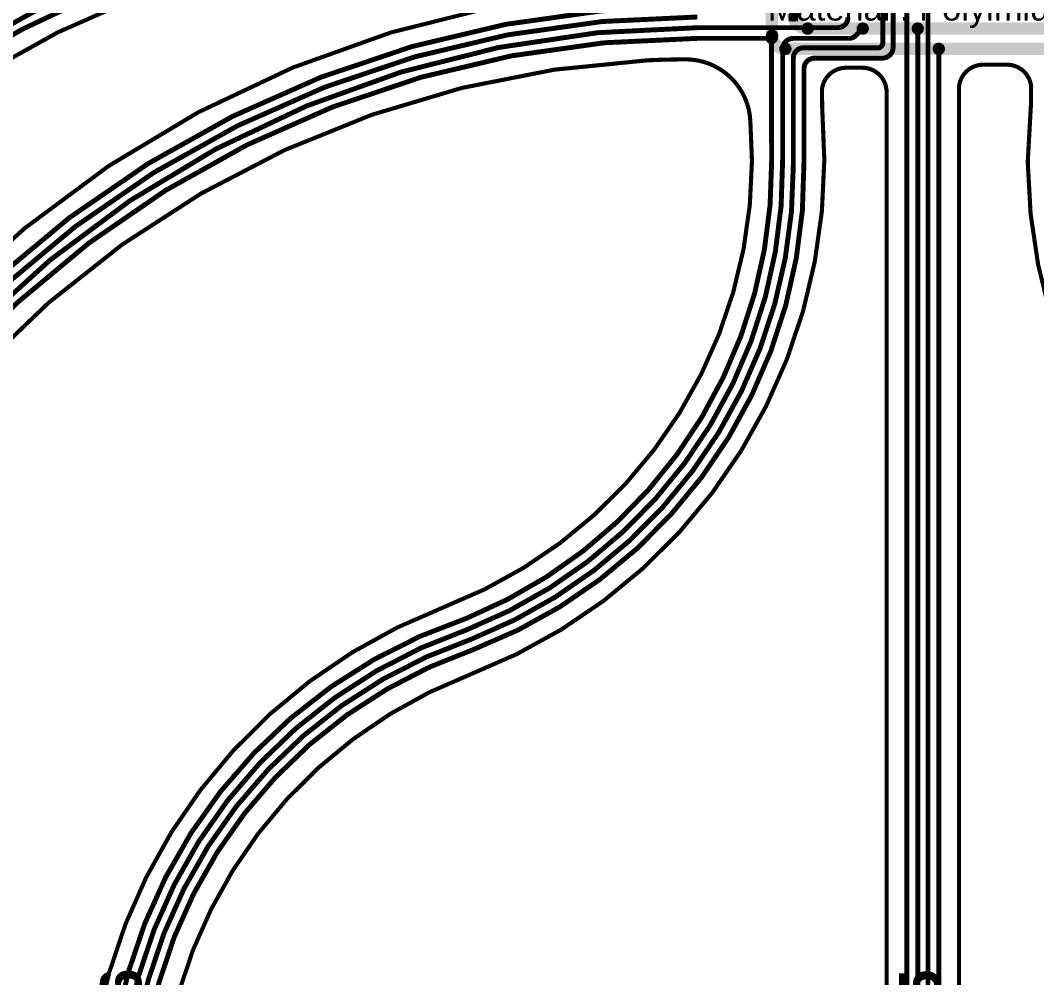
# Model space of a CAD drawing. Header units: inches. Extents: x -17 to 443, y -40 to 218.
# Drawn here: x 40.7 to 103.5, y 60.2 to 119.4 of the extents above; entities that cross this region are included whole.
import ezdxf

# ---------------------------------------------------------------- set-up
doc = ezdxf.new("R2010")
doc.units = ezdxf.units.IN
for name, color, linetype in [('Board Outline', 216, 'Continuous'), ('Bottom Layer', 5, 'Continuous'), ('Drill Drawing', 1, 'Continuous'), ('Fabrication', 76, 'Continuous'), ('Top Layer', 1, 'Continuous'), ('Top Overlay', 2, 'Continuous'), ('Via Holes', 16, 'Continuous')]:
    doc.layers.add(name, color=color, linetype=linetype)
doc.styles.add('Arial', font='', dxfattribs={"height": 0.2})
doc.styles.add('Arial_Bold', font='', dxfattribs={"height": 0.2})
doc.styles.get('Arial').set_extended_font_data('Arial')
doc.styles.get('Arial_Bold').set_extended_font_data('Arial', bold=True)

msp = doc.modelspace()

# ---------------------------------------------------------------- hatches: boundary and pattern name
at = {"layer": 'Bottom Layer'}
h = msp.add_hatch(color=5, dxfattribs=at)
edge = h.paths.add_edge_path()
edge.add_arc((88.45364579999999, 119.61532338), 0.2999994, 0, 360)
h = msp.add_hatch(color=5, dxfattribs=at)
edge = h.paths.add_edge_path()
edge.add_arc((92.74047746, 118.88987144), 0.2999994, 0, 360)
h = msp.add_hatch(color=5, dxfattribs=at)
edge = h.paths.add_edge_path()
edge.add_arc((96.13989407999999, 118.88987144), 0.2999994, 0, 360)
h = msp.add_hatch(color=5, dxfattribs=at)
edge = h.paths.add_edge_path()
edge.add_arc((87.11875388, 118.31196048), 0.2999994, 0, 360)
h = msp.add_hatch(color=5, dxfattribs=at)
edge = h.paths.add_edge_path()
edge.add_arc((97.43989148, 117.63526384), 0.2999994, 0, 360)
at = {"layer": 'Top Layer'}
h = msp.add_hatch(color=1, dxfattribs=at)
edge = h.paths.add_edge_path()
edge.add_arc((88.45364579999999, 119.61532338), 0.2999994, 0, 360)
h = msp.add_hatch(color=1, dxfattribs=at)
edge = h.paths.add_edge_path()
edge.add_arc((92.74047746, 118.88987144), 0.2999994, 0, 360)
h = msp.add_hatch(color=1, dxfattribs=at)
edge = h.paths.add_edge_path()
edge.add_arc((96.13989407999999, 118.88987144), 0.2999994, 0, 360)
h = msp.add_hatch(color=1, dxfattribs=at)
edge = h.paths.add_edge_path()
edge.add_arc((87.11875388, 118.31196048), 0.2999994, 0, 360)
h = msp.add_hatch(color=1, dxfattribs=at)
edge = h.paths.add_edge_path()
edge.add_arc((97.43989148, 117.63526384), 0.2999994, 0, 360)
at = {"layer": 'Via Holes'}
h = msp.add_hatch(color=7, dxfattribs=at)
edge = h.paths.add_edge_path()
edge.add_arc((92.74047746, 118.88987144), 0.1499997, 0, 360)
h = msp.add_hatch(color=7, dxfattribs=at)
edge = h.paths.add_edge_path()
edge.add_arc((96.13989407999999, 118.88987144), 0.1499997, 0, 360)
h = msp.add_hatch(color=7, dxfattribs=at)
edge = h.paths.add_edge_path()
edge.add_arc((87.11875388, 118.31196048), 0.1499997, 0, 360)
h = msp.add_hatch(color=7, dxfattribs=at)
edge = h.paths.add_edge_path()
edge.add_arc((97.43989148, 117.63526384), 0.1499997, 0, 360)

# ---------------------------------------------------------------- linework, layer by layer
at = {"layer": 'Board Outline'}
for points in [[(2.47029732, 60.4223455, 0.127, 0.127, -0.4142195751567328), (71.99095584, 129.94157654, 0.127, 0.127, 0)], [(6.940295999999999, 60.4223455, 0.127, 0.127, -0.4142199883427267), (71.99095584, 125.47157786, 0.127, 0.127, 0)], [(16.92229788, 55.71695232, 0.127, 0.127, -0.4142090794588383), (82.68929614, 121.48495642, 0.127, 0.127, 0)], [(21.39229656, 55.71695232, 0.127, 0.127, -0.3988783474049679), (79.46506078, 116.93005062, 0.127, 0.127, 0)], [(79.46505823999999, 116.93004808, 0.127, 0.127, -0.009429848299300254), (81.77511458, 116.98822678, 0.127, 0.127, 0)], [(81.77511711999999, 116.98822932, 0.127, 0.127, -0.4041484180288247), (85.79706741999999, 113.15149074, 0.127, 0.127, 0)], [(90.22403849999999, 115.14820506, 0.127, 0.127, -0.3796200265151697), (91.71333447999999, 116.46932764, 0.127, 0.127, 0)], [(91.71333447999999, 116.46932764, 0.127, 0.127, 0), (92.71431292, 116.46932764, 0.127, 0.127, 0)], [(92.71431292, 116.46932764, 0.127, 0.127, -0.3796200265151696), (94.20360889999999, 115.14820506, 0.127, 0.127, 0)], [(98.69501723999998, 115.336193, 0.127, 0.127, -0.3796200265151697), (100.18431322, 116.65731558, 0.127, 0.127, 0)], [(100.18431322, 116.65730288, 0.127, 0.127, 0), (101.65639562, 116.65730288, 0.127, 0.127, 0)], [(101.65639562, 116.65731558, 0.127, 0.127, -0.3796200265151696), (103.1456916, 115.336193, 0.127, 0.127, 0)], [(90.22403849999999, 115.14820506, 0.127, 0.127, 0), (90.23450583999998, 114.0402469, 0.127, 0.127, 0)], [(94.20360889999999, 115.14820506, 0.127, 0.127, 0), (94.21426674, 115.10820514, 0.127, 0.127, 0)], [(94.21426674, 114.98123308, 0.127, 0.127, 0), (94.21426674, 115.10820514, 0.127, 0.127, 0)], [(94.21426674, 114.98123308, 0.127, 0.127, 0), (94.21431246, 114.9693281, 0.127, 0.127, 0)], [(94.21431246, 114.57484832, 0.127, 0.127, 0), (94.21431246, 114.9693281, 0.127, 0.127, 0)], [(98.68431367999999, 115.23619574, 0.127, 0.127, 0), (98.69501723999998, 115.33619554, 0.127, 0.127, 0)], [(98.68431367999999, 114.22823484, 0.127, 0.127, 0), (98.68431367999999, 115.23619574, 0.127, 0.127, 0)], [(103.13736548, 114.22823484, 0.127, 0.127, 0), (103.1456916, 115.33619554, 0.127, 0.127, 0)], [(94.21431246, 114.57484832, 0.127, 0.127, 0), (94.22105615999999, 32.79239314, 0.127, 0.127, 0)], [(90.23450583999998, 114.0402469, 0.127, 0.127, 0), (90.36682968, 110.79936184, 0.127, 0.127, 0)], [(98.68431367999999, 114.22823484, 0.127, 0.127, 0), (98.68434161999998, 114.22823484, 0.127, 0.127, 0)], [(98.68434161999998, 114.22823484, 0.127, 0.127, 0), (98.69176096, 32.79206801999999, 0.127, 0.127, 0)], [(102.9393801, 110.67486628, 0.127, 0.127, 0), (103.13736548, 114.22823484, 0.127, 0.127, 0)], [(85.79706741999999, 113.15149074, 0.127, 0.127, 0), (85.89669129999999, 110.71153372, 0.127, 0.127, 0)], [(85.89669384, 110.71153118, 0.127, 0.127, -0.3099204459937392), (66.8763839, 83.13472578, 0.127, 0.127, 0)], [(90.36678142, 110.75502614, 0.127, 0.127, -0.3103681396936255), (68.47585491999999, 78.96069044, 0.127, 0.127, 0)], [(90.36678142, 110.75502614, 0.127, 0.127, 0), (90.36682968, 110.79936184, 0.127, 0.127, 0)], [(102.9393801, 110.67486628, 0.127, 0.127, 0), (102.94007352, 110.59862056, 0.127, 0.127, 0)], [(125.03019952, 78.74299974, 0.127, 0.127, -0.30781316416133), (102.94007352, 110.59862056, 0.127, 0.127, 0)], [(44.85679624, 51.11604965999999, 0.127, 0.127, -0.3106548531714008), (66.87633056, 83.13470799999999, 0.127, 0.127, 0)], [(66.87632801999999, 83.13470799999999, 0.127, 0.127, 0), (66.8763839, 83.13472832, 0.127, 0.127, 0)], [(49.32679745999999, 51.11594298, 0.127, 0.127, -0.3106543717959963), (68.47585491999999, 78.96069044, 0.127, 0.127, 0)]]:
    msp.add_lwpolyline(points, format="xyseb", dxfattribs=at)
for points in [[(79.43330824, 116.93004808, 0.0635, 0.0635, 1), (79.49680824, 116.93004808, 0.0635, 0.0635, 1)], [(79.43331078, 116.93005062, 0.0635, 0.0635, 1), (79.49681077999999, 116.93005062, 0.0635, 0.0635, 1)], [(81.74336457999999, 116.98822678, 0.0635, 0.0635, 1), (81.80686458, 116.98822678, 0.0635, 0.0635, 1)], [(81.74336712, 116.98822932, 0.0635, 0.0635, 1), (81.80686711999999, 116.98822932, 0.0635, 0.0635, 1)], [(91.68158448, 116.46932764, 0.0635, 0.0635, 1), (91.74508447999999, 116.46932764, 0.0635, 0.0635, 1)], [(91.68158448, 116.46932764, 0.0635, 0.0635, 1), (91.74508447999999, 116.46932764, 0.0635, 0.0635, 1)], [(92.68256292, 116.46932764, 0.0635, 0.0635, 1), (92.74606292, 116.46932764, 0.0635, 0.0635, 1)], [(92.68256292, 116.46932764, 0.0635, 0.0635, 1), (92.74606292, 116.46932764, 0.0635, 0.0635, 1)], [(100.15256322, 116.65731558, 0.0635, 0.0635, 1), (100.21606322, 116.65731558, 0.0635, 0.0635, 1)], [(100.15256322, 116.65730288, 0.0635, 0.0635, 1), (100.21606322, 116.65730288, 0.0635, 0.0635, 1)], [(101.62464562, 116.65731558, 0.0635, 0.0635, 1), (101.68814562, 116.65731558, 0.0635, 0.0635, 1)], [(101.62464562, 116.65730288, 0.0635, 0.0635, 1), (101.68814562, 116.65730288, 0.0635, 0.0635, 1)], [(90.19228849999999, 115.14820506, 0.0635, 0.0635, 1), (90.2557885, 115.14820506, 0.0635, 0.0635, 1)], [(90.19228849999999, 115.14820506, 0.0635, 0.0635, 1), (90.2557885, 115.14820506, 0.0635, 0.0635, 1)], [(94.17185889999999, 115.14820506, 0.0635, 0.0635, 1), (94.2353589, 115.14820506, 0.0635, 0.0635, 1)], [(94.17185889999999, 115.14820506, 0.0635, 0.0635, 1), (94.2353589, 115.14820506, 0.0635, 0.0635, 1)], [(94.18251673999998, 115.10820514, 0.0635, 0.0635, 1), (94.24601674, 115.10820514, 0.0635, 0.0635, 1)], [(94.18251673999998, 115.10820514, 0.0635, 0.0635, 1), (94.24601674, 115.10820514, 0.0635, 0.0635, 1)], [(94.18251673999998, 114.98123308, 0.0635, 0.0635, 1), (94.24601674, 114.98123308, 0.0635, 0.0635, 1)], [(94.18251673999998, 114.98123308, 0.0635, 0.0635, 1), (94.24601674, 114.98123308, 0.0635, 0.0635, 1)], [(94.18256246, 114.9693281, 0.0635, 0.0635, 1), (94.24606245999999, 114.9693281, 0.0635, 0.0635, 1)], [(94.18256246, 114.9693281, 0.0635, 0.0635, 1), (94.24606245999999, 114.9693281, 0.0635, 0.0635, 1)], [(98.65256368, 115.23619574, 0.0635, 0.0635, 1), (98.71606367999999, 115.23619574, 0.0635, 0.0635, 1)], [(98.65256368, 115.23619574, 0.0635, 0.0635, 1), (98.71606367999999, 115.23619574, 0.0635, 0.0635, 1)], [(98.66326724, 115.33619554, 0.0635, 0.0635, 1), (98.72676724, 115.33619554, 0.0635, 0.0635, 1)], [(98.66326724, 115.336193, 0.0635, 0.0635, 1), (98.72676724, 115.336193, 0.0635, 0.0635, 1)], [(103.1139416, 115.33619554, 0.0635, 0.0635, 1), (103.1774416, 115.33619554, 0.0635, 0.0635, 1)], [(103.1139416, 115.336193, 0.0635, 0.0635, 1), (103.1774416, 115.336193, 0.0635, 0.0635, 1)], [(94.18256246, 114.57484832, 0.0635, 0.0635, 1), (94.24606245999999, 114.57484832, 0.0635, 0.0635, 1)], [(94.18256246, 114.57484832, 0.0635, 0.0635, 1), (94.24606245999999, 114.57484832, 0.0635, 0.0635, 1)], [(90.20275584, 114.0402469, 0.0635, 0.0635, 1), (90.26625584, 114.0402469, 0.0635, 0.0635, 1)], [(90.20275584, 114.0402469, 0.0635, 0.0635, 1), (90.26625584, 114.0402469, 0.0635, 0.0635, 1)], [(98.65256368, 114.22823484, 0.0635, 0.0635, 1), (98.71606367999999, 114.22823484, 0.0635, 0.0635, 1)], [(98.65256368, 114.22823484, 0.0635, 0.0635, 1), (98.71606367999999, 114.22823484, 0.0635, 0.0635, 1)], [(98.65259162, 114.22823484, 0.0635, 0.0635, 1), (98.71609162, 114.22823484, 0.0635, 0.0635, 1)], [(98.65259162, 114.22823484, 0.0635, 0.0635, 1), (98.71609162, 114.22823484, 0.0635, 0.0635, 1)], [(103.10561548, 114.22823484, 0.0635, 0.0635, 1), (103.16911548, 114.22823484, 0.0635, 0.0635, 1)], [(103.10561548, 114.22823484, 0.0635, 0.0635, 1), (103.16911548, 114.22823484, 0.0635, 0.0635, 1)], [(85.76531742, 113.15149074, 0.0635, 0.0635, 1), (85.82881742, 113.15149074, 0.0635, 0.0635, 1)], [(85.76531742, 113.15149074, 0.0635, 0.0635, 1), (85.82881742, 113.15149074, 0.0635, 0.0635, 1)], [(85.8649413, 110.71153372, 0.0635, 0.0635, 1), (85.92844129999999, 110.71153372, 0.0635, 0.0635, 1)], [(85.86494384, 110.71153118, 0.0635, 0.0635, 1), (85.92844383999999, 110.71153118, 0.0635, 0.0635, 1)], [(90.33503141999999, 110.75502614, 0.0635, 0.0635, 1), (90.39853142, 110.75502614, 0.0635, 0.0635, 1)], [(90.33503141999999, 110.75502614, 0.0635, 0.0635, 1), (90.39853142, 110.75502614, 0.0635, 0.0635, 1)], [(90.33507968, 110.79936184, 0.0635, 0.0635, 1), (90.39857968, 110.79936184, 0.0635, 0.0635, 1)], [(90.33507968, 110.79936184, 0.0635, 0.0635, 1), (90.39857968, 110.79936184, 0.0635, 0.0635, 1)], [(102.9076301, 110.67486628, 0.0635, 0.0635, 1), (102.9711301, 110.67486628, 0.0635, 0.0635, 1)], [(102.9076301, 110.67486628, 0.0635, 0.0635, 1), (102.9711301, 110.67486628, 0.0635, 0.0635, 1)], [(102.90832352, 110.59862056, 0.0635, 0.0635, 1), (102.97182352, 110.59862056, 0.0635, 0.0635, 1)], [(102.90832352, 110.59862056, 0.0635, 0.0635, 1), (102.97182352, 110.59862056, 0.0635, 0.0635, 1)], [(66.84457802, 83.13470799999999, 0.0635, 0.0635, 1), (66.90807801999999, 83.13470799999999, 0.0635, 0.0635, 1)], [(66.84458056, 83.13470799999999, 0.0635, 0.0635, 1), (66.90808055999999, 83.13470799999999, 0.0635, 0.0635, 1)], [(66.84463389999999, 83.13472832, 0.0635, 0.0635, 1), (66.9081339, 83.13472832, 0.0635, 0.0635, 1)], [(66.84463389999999, 83.13472578, 0.0635, 0.0635, 1), (66.9081339, 83.13472578, 0.0635, 0.0635, 1)], [(68.44410492, 78.96069044, 0.0635, 0.0635, 1), (68.50760491999999, 78.96069044, 0.0635, 0.0635, 1)], [(68.44410492, 78.96069044, 0.0635, 0.0635, 1), (68.50760491999999, 78.96069044, 0.0635, 0.0635, 1)]]:
    msp.add_lwpolyline(points, format="xyseb", close=True, dxfattribs=at)
at = {"layer": 'Bottom Layer'}
for points in [[(3.73421656, 60.4223455, 0.3048, 0.3048, -0.4142135623730951), (71.98706963999999, 128.59859218, 0.3048, 0.3048, 0)], [(4.37747156, 60.42499218, 0.3048, 0.3048, -0.4142135513537978), (71.98706963999999, 127.93818964, 0.3048, 0.3048, 0)], [(5.027470259999999, 60.42499218, 0.3048, 0.3048, -0.4142135734834939), (71.98706963999999, 127.27779218, 0.3048, 0.3048, 0)], [(5.697435899999999, 60.44492356, 0.3048, 0.3048, -0.4142135286851717), (71.98706456, 126.61738964, 0.3048, 0.3048, 0)], [(94.61754508, 117.73101168, 0.3048, 0.3048, 0), (94.61754508, 125.80358888, 0.3048, 0.3048, 0)], [(95.47227285999999, 115.85739592, 0.3048, 0.3048, 0), (95.47227285999999, 125.11813686, 0.3048, 0.3048, 0)], [(18.17946834, 55.72599218, 0.3048, 0.3048, -0.4142135739342706), (82.52806964, 120.26739218, 0.3048, 0.3048, 0)], [(93.98254508, 117.98501168, 0.3048, 0.3048, 0), (93.98254508, 120.21947, 0.3048, 0.3048, 0)], [(96.7722728, 115.85739592, 0.3048, 0.3048, 0), (96.7722728, 120.21947, 0.3048, 0.3048, 0)], [(18.82946958, 55.72599218, 0.3048, 0.3048, -0.4142135623897687), (82.52806964, 119.60698964, 0.3048, 0.3048, 0)], [(91.83069772, 119.58447, 0.3048, 0.3048, -0.4142135623730951), (91.1928199, 118.94659218, 0.3048, 0.3048, 0)], [(19.47947082, 55.73657382, 0.3048, 0.3048, -0.4142135505909564), (82.55346963999999, 118.94659218, 0.3048, 0.3048, 0)], [(82.55346963999999, 118.94659218, 0.3048, 0.3048, 0), (91.1928199, 118.94659218, 0.3048, 0.3048, 0)], [(92.30209124, 118.45148522, 0.3048, 0.3048, 0), (92.74047492, 118.8898689, 0.3048, 0.3048, 0)], [(96.13989407999999, 31.34410038, 0.3048, 0.3048, 0), (96.13989407999999, 118.88987144, 0.3048, 0.3048, 0)], [(20.16536988, 55.76198398, 0.3048, 0.3048, -0.4142135742870353), (82.52806964, 118.28618964, 0.3048, 0.3048, 0)], [(82.52806964, 118.28619218, 0.3048, 0.3048, 0), (87.0565442, 118.28619218, 0.3048, 0.3048, 0)], [(87.09472294, 118.29490692, 0.3048, 0.3048, -0.1126898540017755), (87.0565442, 118.28619218, 0.3048, 0.3048, 0)], [(87.11875388, 118.31196048, 0.3048, 0.3048, -0.08432827569843986), (87.09472294, 118.29490692, 0.3048, 0.3048, 0)], [(87.09472294, 118.29490692, 0.3048, 0.3048, 0), (87.11448922, 110.74622758, 0.3048, 0.3048, 0)], [(87.7917853, 117.62433168, 0.3048, 0.3048, -0.4142135623730951), (88.45364579999999, 118.28619218, 0.3048, 0.3048, 0)], [(88.45364579999999, 118.28619218, 0.3048, 0.3048, 0), (91.90303946, 118.28619218, 0.3048, 0.3048, 0)], [(92.30162895999999, 118.45102294, 0.3048, 0.3048, -0.1986105362013276), (91.90303946, 118.28619218, 0.3048, 0.3048, 0)], [(92.30209124, 118.45148522, 0.3048, 0.3048, -0.0002903601822730976), (92.30162895999999, 118.45102294, 0.3048, 0.3048, 0)], [(93.98254508, 117.98501168, 0.3048, 0.3048, -0.1378005637041431), (93.94078494, 117.8363658, 0.3048, 0.3048, 0)], [(87.7917853, 110.78283406, 0.3048, 0.3048, 0), (87.7917853, 117.62433168, 0.3048, 0.3048, 0)], [(88.45364579999999, 117.07424388, 0.3048, 0.3048, -0.4142135623730951), (89.07897856, 117.69957664, 0.3048, 0.3048, 0)], [(89.07897856, 117.69957664, 0.3048, 0.3048, 0), (93.69711004, 117.69957664, 0.3048, 0.3048, 0)], [(93.84575337999999, 117.74133424, 0.3048, 0.3048, -0.1377974479078052), (93.69711004, 117.69957664, 0.3048, 0.3048, 0)], [(93.84575337999999, 117.74133424, 0.3048, 0.3048, 0), (93.94078494, 117.8363658, 0.3048, 0.3048, 0)], [(94.61754508, 117.73101168, 0.3048, 0.3048, -0.4142135623730951), (93.95111003999999, 117.06457664, 0.3048, 0.3048, 0)], [(97.43989148, 115.83977086, 0.3048, 0.3048, 0), (97.43989148, 117.63526384, 0.3048, 0.3048, 0)], [(88.45364579999999, 110.45506738, 0.3048, 0.3048, 0), (88.45364579999999, 117.07424388, 0.3048, 0.3048, 0)], [(89.1104136, 116.40772756, 0.3048, 0.3048, -0.4142135623730951), (89.76726268, 117.06457664, 0.3048, 0.3048, 0)], [(89.76726268, 117.06457664, 0.3048, 0.3048, 0), (93.95111003999999, 117.06457664, 0.3048, 0.3048, 0)], [(89.1104136, 110.61591796, 0.3048, 0.3048, 0), (89.1104136, 116.40772756, 0.3048, 0.3048, 0)], [(95.47226015999999, 34.75835568, 0.3048, 0.3048, 0), (95.47227285999999, 115.85739592, 0.3048, 0.3048, 0)], [(96.77226009999998, 34.4182954, 0.3048, 0.3048, 0), (96.7722728, 115.85739592, 0.3048, 0.3048, 0)], [(97.43989148, 115.83977086, 0.3048, 0.3048, 0), (97.44837507999999, 34.4182954, 0.3048, 0.3048, 0)], [(87.7917853, 110.78283406, 0.3048, 0.3048, -0.3121810015699344), (68.28906586, 81.73617383999999, 0.3048, 0.3048, 0)], [(87.11448922, 110.74622504, 0.3048, 0.3048, -0.307789068152753), (68.2948342, 82.45417596, 0.3048, 0.3048, 0)], [(88.45364579999999, 110.45506738, 0.3048, 0.3048, -0.3104125289906787), (68.58167893999999, 81.15851941999999, 0.3048, 0.3048, 0)], [(89.1104136, 110.61591796, 0.3048, 0.3048, -0.3143251668603632), (68.71957808, 80.52084988, 0.3048, 0.3048, 0)], [(87.11448922, 110.74622504, 0.3048, 0.3048, 0), (87.11448922, 110.74622758, 0.3048, 0.3048, 0)], [(46.11947087999999, 51.25722031999999, 0.3048, 0.3048, -0.326210582263946), (68.2948342, 82.45417342, 0.3048, 0.3048, 0)], [(46.76946958, 51.1800983, 0.3048, 0.3048, -0.3238499183389744), (68.28906586, 81.73617383999999, 0.3048, 0.3048, 0)], [(47.41947081999999, 51.18012878, 0.3048, 0.3048, -0.3245088175388228), (68.58167893999999, 81.15851941999999, 0.3048, 0.3048, 0)], [(48.10302038, 51.20213788, 0.3048, 0.3048, -0.3235539119033328), (68.719573, 80.52084733999999, 0.3048, 0.3048, 0)]]:
    msp.add_lwpolyline(points, format="xyseb", dxfattribs=at)
for points in [[(82.47726964, 118.94659218, 0.1524, 0.1524, 1), (82.62966963999999, 118.94659218, 0.1524, 0.1524, 1)], [(82.47726964, 118.94659218, 0.1524, 0.1524, 1), (82.62966963999999, 118.94659218, 0.1524, 0.1524, 1)], [(91.11661989999999, 118.94659218, 0.1524, 0.1524, 1), (91.2690199, 118.94659218, 0.1524, 0.1524, 1)], [(91.11661989999999, 118.94659218, 0.1524, 0.1524, 1), (91.2690199, 118.94659218, 0.1524, 0.1524, 1)], [(92.66427492, 118.8898689, 0.1524, 0.1524, 1), (92.81667492, 118.8898689, 0.1524, 0.1524, 1)], [(96.06369408, 118.88987144, 0.1524, 0.1524, 1), (96.21609407999999, 118.88987144, 0.1524, 0.1524, 1)], [(82.45186963999998, 118.28619218, 0.1524, 0.1524, 1), (82.60426964, 118.28619218, 0.1524, 0.1524, 1)], [(82.45186963999998, 118.28618964, 0.1524, 0.1524, 1), (82.60426964, 118.28618964, 0.1524, 0.1524, 1)], [(86.98034419999999, 118.28619218, 0.1524, 0.1524, 1), (87.13274419999999, 118.28619218, 0.1524, 0.1524, 1)], [(86.98034419999999, 118.28619218, 0.1524, 0.1524, 1), (87.13274419999999, 118.28619218, 0.1524, 0.1524, 1)], [(87.01852294, 118.29490692, 0.1524, 0.1524, 1), (87.17092294, 118.29490692, 0.1524, 0.1524, 1)], [(87.01852294, 118.29490692, 0.1524, 0.1524, 1), (87.17092294, 118.29490692, 0.1524, 0.1524, 1)], [(87.01852294, 118.29490692, 0.1524, 0.1524, 1), (87.17092294, 118.29490692, 0.1524, 0.1524, 1)], [(87.04255388, 118.31196048, 0.1524, 0.1524, 1), (87.19495387999999, 118.31196048, 0.1524, 0.1524, 1)], [(88.37744579999999, 118.28619218, 0.1524, 0.1524, 1), (88.52984579999999, 118.28619218, 0.1524, 0.1524, 1)], [(88.37744579999999, 118.28619218, 0.1524, 0.1524, 1), (88.52984579999999, 118.28619218, 0.1524, 0.1524, 1)], [(91.82683946, 118.28619218, 0.1524, 0.1524, 1), (91.97923945999999, 118.28619218, 0.1524, 0.1524, 1)], [(91.82683946, 118.28619218, 0.1524, 0.1524, 1), (91.97923945999999, 118.28619218, 0.1524, 0.1524, 1)], [(92.22542896, 118.45102294, 0.1524, 0.1524, 1), (92.37782895999999, 118.45102294, 0.1524, 0.1524, 1)], [(92.22542896, 118.45102294, 0.1524, 0.1524, 1), (92.37782895999999, 118.45102294, 0.1524, 0.1524, 1)], [(92.22589124, 118.45148522, 0.1524, 0.1524, 1), (92.37829124, 118.45148522, 0.1524, 0.1524, 1)], [(92.22589124, 118.45148522, 0.1524, 0.1524, 1), (92.37829124, 118.45148522, 0.1524, 0.1524, 1)], [(93.90634508, 117.98501168, 0.1524, 0.1524, 1), (94.05874508, 117.98501168, 0.1524, 0.1524, 1)], [(93.90634508, 117.98501168, 0.1524, 0.1524, 1), (94.05874508, 117.98501168, 0.1524, 0.1524, 1)], [(87.7155853, 117.62433168, 0.1524, 0.1524, 1), (87.8679853, 117.62433168, 0.1524, 0.1524, 1)], [(87.7155853, 117.62433168, 0.1524, 0.1524, 1), (87.8679853, 117.62433168, 0.1524, 0.1524, 1)], [(89.00277856, 117.69957664, 0.1524, 0.1524, 1), (89.15517856, 117.69957664, 0.1524, 0.1524, 1)], [(89.00277856, 117.69957664, 0.1524, 0.1524, 1), (89.15517856, 117.69957664, 0.1524, 0.1524, 1)], [(93.62091004, 117.69957664, 0.1524, 0.1524, 1), (93.77331004, 117.69957664, 0.1524, 0.1524, 1)], [(93.62091004, 117.69957664, 0.1524, 0.1524, 1), (93.77331004, 117.69957664, 0.1524, 0.1524, 1)], [(93.76955337999999, 117.74133424, 0.1524, 0.1524, 1), (93.92195338, 117.74133424, 0.1524, 0.1524, 1)], [(93.76955337999999, 117.74133424, 0.1524, 0.1524, 1), (93.92195338, 117.74133424, 0.1524, 0.1524, 1)], [(93.86458493999999, 117.8363658, 0.1524, 0.1524, 1), (94.01698494, 117.8363658, 0.1524, 0.1524, 1)], [(93.86458493999999, 117.8363658, 0.1524, 0.1524, 1), (94.01698494, 117.8363658, 0.1524, 0.1524, 1)], [(94.54134507999999, 117.73101168, 0.1524, 0.1524, 1), (94.69374508, 117.73101168, 0.1524, 0.1524, 1)], [(94.54134507999999, 117.73101168, 0.1524, 0.1524, 1), (94.69374508, 117.73101168, 0.1524, 0.1524, 1)], [(97.36369147999999, 117.63526384, 0.1524, 0.1524, 1), (97.51609148, 117.63526384, 0.1524, 0.1524, 1)], [(88.37744579999999, 117.07424388, 0.1524, 0.1524, 1), (88.52984579999999, 117.07424388, 0.1524, 0.1524, 1)], [(88.37744579999999, 117.07424388, 0.1524, 0.1524, 1), (88.52984579999999, 117.07424388, 0.1524, 0.1524, 1)], [(89.69106267999999, 117.06457664, 0.1524, 0.1524, 1), (89.84346268, 117.06457664, 0.1524, 0.1524, 1)], [(89.69106267999999, 117.06457664, 0.1524, 0.1524, 1), (89.84346268, 117.06457664, 0.1524, 0.1524, 1)], [(93.87491003999999, 117.06457664, 0.1524, 0.1524, 1), (94.02731004, 117.06457664, 0.1524, 0.1524, 1)], [(93.87491003999999, 117.06457664, 0.1524, 0.1524, 1), (94.02731004, 117.06457664, 0.1524, 0.1524, 1)], [(89.0342136, 116.40772756, 0.1524, 0.1524, 1), (89.18661359999999, 116.40772756, 0.1524, 0.1524, 1)], [(89.0342136, 116.40772756, 0.1524, 0.1524, 1), (89.18661359999999, 116.40772756, 0.1524, 0.1524, 1)], [(95.39607285999999, 115.85739592, 0.1524, 0.1524, 1), (95.54847285999999, 115.85739592, 0.1524, 0.1524, 1)], [(95.39607285999999, 115.85739592, 0.1524, 0.1524, 1), (95.54847285999999, 115.85739592, 0.1524, 0.1524, 1)], [(96.6960728, 115.85739592, 0.1524, 0.1524, 1), (96.8484728, 115.85739592, 0.1524, 0.1524, 1)], [(96.6960728, 115.85739592, 0.1524, 0.1524, 1), (96.8484728, 115.85739592, 0.1524, 0.1524, 1)], [(97.36369147999999, 115.83977086, 0.1524, 0.1524, 1), (97.51609148, 115.83977086, 0.1524, 0.1524, 1)], [(97.36369147999999, 115.83977086, 0.1524, 0.1524, 1), (97.51609148, 115.83977086, 0.1524, 0.1524, 1)], [(87.03828922, 110.74622758, 0.1524, 0.1524, 1), (87.19068922, 110.74622758, 0.1524, 0.1524, 1)], [(87.03828922, 110.74622758, 0.1524, 0.1524, 1), (87.19068922, 110.74622758, 0.1524, 0.1524, 1)], [(87.03828922, 110.74622504, 0.1524, 0.1524, 1), (87.19068922, 110.74622504, 0.1524, 0.1524, 1)], [(87.03828922, 110.74622504, 0.1524, 0.1524, 1), (87.19068922, 110.74622504, 0.1524, 0.1524, 1)], [(87.7155853, 110.78283406, 0.1524, 0.1524, 1), (87.8679853, 110.78283406, 0.1524, 0.1524, 1)], [(87.7155853, 110.78283406, 0.1524, 0.1524, 1), (87.8679853, 110.78283406, 0.1524, 0.1524, 1)], [(88.37744579999999, 110.45506738, 0.1524, 0.1524, 1), (88.52984579999999, 110.45506738, 0.1524, 0.1524, 1)], [(88.37744579999999, 110.45506738, 0.1524, 0.1524, 1), (88.52984579999999, 110.45506738, 0.1524, 0.1524, 1)], [(89.0342136, 110.61591796, 0.1524, 0.1524, 1), (89.18661359999999, 110.61591796, 0.1524, 0.1524, 1)], [(89.0342136, 110.61591796, 0.1524, 0.1524, 1), (89.18661359999999, 110.61591796, 0.1524, 0.1524, 1)], [(68.2186342, 82.45417596, 0.1524, 0.1524, 1), (68.3710342, 82.45417596, 0.1524, 0.1524, 1)], [(68.2186342, 82.45417342, 0.1524, 0.1524, 1), (68.3710342, 82.45417342, 0.1524, 0.1524, 1)], [(68.21286586, 81.73617383999999, 0.1524, 0.1524, 1), (68.36526586, 81.73617383999999, 0.1524, 0.1524, 1)], [(68.21286586, 81.73617383999999, 0.1524, 0.1524, 1), (68.36526586, 81.73617383999999, 0.1524, 0.1524, 1)], [(68.50547893999999, 81.15851941999999, 0.1524, 0.1524, 1), (68.65787894, 81.15851941999999, 0.1524, 0.1524, 1)], [(68.50547893999999, 81.15851941999999, 0.1524, 0.1524, 1), (68.65787894, 81.15851941999999, 0.1524, 0.1524, 1)], [(68.643373, 80.52084733999999, 0.1524, 0.1524, 1), (68.795773, 80.52084733999999, 0.1524, 0.1524, 1)], [(68.64337807999999, 80.52084988, 0.1524, 0.1524, 1), (68.79577808, 80.52084988, 0.1524, 0.1524, 1)]]:
    msp.add_lwpolyline(points, format="xyseb", close=True, dxfattribs=at)
at = {"layer": 'Drill Drawing'}
for points in [[(88.1996458, 119.36132338, 0.0508, 0.0508, 0), (88.1996458, 119.86932338, 0.0508, 0.0508, 0)], [(88.1996458, 119.36132338, 0.0508, 0.0508, 0), (88.7076458, 119.36132338, 0.0508, 0.0508, 0)], [(88.7076458, 119.36132338, 0.0508, 0.0508, 0), (88.7076458, 119.86932338, 0.0508, 0.0508, 0)], [(92.48647746, 119.14387144, 0.0508, 0.0508, 0), (92.99447746, 119.14387144, 0.0508, 0.0508, 0)], [(92.48647746, 118.63587144, 0.0508, 0.0508, 0), (92.48647746, 119.14387144, 0.0508, 0.0508, 0)], [(92.99447746, 118.63587144, 0.0508, 0.0508, 0), (92.99447746, 119.14387144, 0.0508, 0.0508, 0)], [(95.88589408, 119.14387144, 0.0508, 0.0508, 0), (96.39389408, 119.14387144, 0.0508, 0.0508, 0)], [(95.88589408, 118.63587144, 0.0508, 0.0508, 0), (95.88589408, 119.14387144, 0.0508, 0.0508, 0)], [(96.39389408, 118.63587144, 0.0508, 0.0508, 0), (96.39389408, 119.14387144, 0.0508, 0.0508, 0)], [(86.86475388, 118.56596048, 0.0508, 0.0508, 0), (87.37275387999999, 118.56596048, 0.0508, 0.0508, 0)], [(86.86475388, 118.05796048, 0.0508, 0.0508, 0), (86.86475388, 118.56596048, 0.0508, 0.0508, 0)], [(86.86475388, 118.05796048, 0.0508, 0.0508, 0), (87.37275387999999, 118.05796048, 0.0508, 0.0508, 0)], [(87.37275387999999, 118.05796048, 0.0508, 0.0508, 0), (87.37275387999999, 118.56596048, 0.0508, 0.0508, 0)], [(92.48647746, 118.63587144, 0.0508, 0.0508, 0), (92.99447746, 118.63587144, 0.0508, 0.0508, 0)], [(95.88589408, 118.63587144, 0.0508, 0.0508, 0), (96.39389408, 118.63587144, 0.0508, 0.0508, 0)], [(97.18589148, 117.88926384, 0.0508, 0.0508, 0), (97.69389148, 117.88926384, 0.0508, 0.0508, 0)], [(97.18589148, 117.38126384, 0.0508, 0.0508, 0), (97.18589148, 117.88926384, 0.0508, 0.0508, 0)], [(97.69389148, 117.38126384, 0.0508, 0.0508, 0), (97.69389148, 117.88926384, 0.0508, 0.0508, 0)], [(97.18589148, 117.38126384, 0.0508, 0.0508, 0), (97.69389148, 117.38126384, 0.0508, 0.0508, 0)]]:
    msp.add_lwpolyline(points, format="xyseb", dxfattribs=at)
for points in [[(88.18694579999999, 119.36132338, 0.0254, 0.0254, 1), (88.2123458, 119.36132338, 0.0254, 0.0254, 1)], [(88.18694579999999, 119.36132338, 0.0254, 0.0254, 1), (88.2123458, 119.36132338, 0.0254, 0.0254, 1)], [(88.6949458, 119.36132338, 0.0254, 0.0254, 1), (88.72034579999999, 119.36132338, 0.0254, 0.0254, 1)], [(88.6949458, 119.36132338, 0.0254, 0.0254, 1), (88.72034579999999, 119.36132338, 0.0254, 0.0254, 1)], [(92.47377746, 119.14387144, 0.0254, 0.0254, 1), (92.49917746, 119.14387144, 0.0254, 0.0254, 1)], [(92.47377746, 119.14387144, 0.0254, 0.0254, 1), (92.49917746, 119.14387144, 0.0254, 0.0254, 1)], [(92.98177745999999, 119.14387144, 0.0254, 0.0254, 1), (93.00717746, 119.14387144, 0.0254, 0.0254, 1)], [(92.98177745999999, 119.14387144, 0.0254, 0.0254, 1), (93.00717746, 119.14387144, 0.0254, 0.0254, 1)], [(95.87319407999999, 119.14387144, 0.0254, 0.0254, 1), (95.89859408, 119.14387144, 0.0254, 0.0254, 1)], [(95.87319407999999, 119.14387144, 0.0254, 0.0254, 1), (95.89859408, 119.14387144, 0.0254, 0.0254, 1)], [(96.38119407999999, 119.14387144, 0.0254, 0.0254, 1), (96.40659408, 119.14387144, 0.0254, 0.0254, 1)], [(96.38119407999999, 119.14387144, 0.0254, 0.0254, 1), (96.40659408, 119.14387144, 0.0254, 0.0254, 1)], [(86.85205388, 118.56596048, 0.0254, 0.0254, 1), (86.87745387999999, 118.56596048, 0.0254, 0.0254, 1)], [(86.85205388, 118.56596048, 0.0254, 0.0254, 1), (86.87745387999999, 118.56596048, 0.0254, 0.0254, 1)], [(86.85205388, 118.05796048, 0.0254, 0.0254, 1), (86.87745387999999, 118.05796048, 0.0254, 0.0254, 1)], [(86.85205388, 118.05796048, 0.0254, 0.0254, 1), (86.87745387999999, 118.05796048, 0.0254, 0.0254, 1)], [(87.36005388, 118.56596048, 0.0254, 0.0254, 1), (87.38545388, 118.56596048, 0.0254, 0.0254, 1)], [(87.36005388, 118.56596048, 0.0254, 0.0254, 1), (87.38545388, 118.56596048, 0.0254, 0.0254, 1)], [(87.36005388, 118.05796048, 0.0254, 0.0254, 1), (87.38545388, 118.05796048, 0.0254, 0.0254, 1)], [(87.36005388, 118.05796048, 0.0254, 0.0254, 1), (87.38545388, 118.05796048, 0.0254, 0.0254, 1)], [(92.47377746, 118.63587144, 0.0254, 0.0254, 1), (92.49917746, 118.63587144, 0.0254, 0.0254, 1)], [(92.47377746, 118.63587144, 0.0254, 0.0254, 1), (92.49917746, 118.63587144, 0.0254, 0.0254, 1)], [(92.98177745999999, 118.63587144, 0.0254, 0.0254, 1), (93.00717746, 118.63587144, 0.0254, 0.0254, 1)], [(92.98177745999999, 118.63587144, 0.0254, 0.0254, 1), (93.00717746, 118.63587144, 0.0254, 0.0254, 1)], [(95.87319407999999, 118.63587144, 0.0254, 0.0254, 1), (95.89859408, 118.63587144, 0.0254, 0.0254, 1)], [(95.87319407999999, 118.63587144, 0.0254, 0.0254, 1), (95.89859408, 118.63587144, 0.0254, 0.0254, 1)], [(96.38119407999999, 118.63587144, 0.0254, 0.0254, 1), (96.40659408, 118.63587144, 0.0254, 0.0254, 1)], [(96.38119407999999, 118.63587144, 0.0254, 0.0254, 1), (96.40659408, 118.63587144, 0.0254, 0.0254, 1)], [(97.17319148, 117.88926384, 0.0254, 0.0254, 1), (97.19859147999999, 117.88926384, 0.0254, 0.0254, 1)], [(97.17319148, 117.88926384, 0.0254, 0.0254, 1), (97.19859147999999, 117.88926384, 0.0254, 0.0254, 1)], [(97.68119148, 117.88926384, 0.0254, 0.0254, 1), (97.70659147999999, 117.88926384, 0.0254, 0.0254, 1)], [(97.68119148, 117.88926384, 0.0254, 0.0254, 1), (97.70659147999999, 117.88926384, 0.0254, 0.0254, 1)], [(97.17319148, 117.38126384, 0.0254, 0.0254, 1), (97.19859147999999, 117.38126384, 0.0254, 0.0254, 1)], [(97.17319148, 117.38126384, 0.0254, 0.0254, 1), (97.19859147999999, 117.38126384, 0.0254, 0.0254, 1)], [(97.68119148, 117.38126384, 0.0254, 0.0254, 1), (97.70659147999999, 117.38126384, 0.0254, 0.0254, 1)], [(97.68119148, 117.38126384, 0.0254, 0.0254, 1), (97.70659147999999, 117.38126384, 0.0254, 0.0254, 1)]]:
    msp.add_lwpolyline(points, format="xyseb", close=True, dxfattribs=at)
at = {"layer": 'Fabrication'}
for points in [[(2.47029732, 60.4223455, 0.254, 0.254, -0.4142195751567328), (71.99095584, 129.94157654, 0.254, 0.254, 0)], [(6.940295999999999, 60.4223455, 0.254, 0.254, -0.4142199883427267), (71.99095584, 125.47157786, 0.254, 0.254, 0)], [(16.92229788, 55.71695232, 0.254, 0.254, -0.4142090794588383), (82.68929614, 121.48495642, 0.254, 0.254, 0)], [(21.39229656, 55.71695232, 0.254, 0.254, -0.3988783474049679), (79.46506078, 116.93005062, 0.254, 0.254, 0)], [(79.46505823999999, 116.93004808, 0.254, 0.254, -0.009429848299300254), (81.77511458, 116.98822678, 0.254, 0.254, 0)], [(81.77511711999999, 116.98822932, 0.254, 0.254, -0.4041484180288247), (85.79706741999999, 113.15149074, 0.254, 0.254, 0)], [(90.22403849999999, 115.14820506, 0.254, 0.254, -0.3796200265151697), (91.71333447999999, 116.46932764, 0.254, 0.254, 0)], [(91.71333447999999, 116.46932764, 0.254, 0.254, 0), (92.71431292, 116.46932764, 0.254, 0.254, 0)], [(92.71431292, 116.46932764, 0.254, 0.254, -0.3796200265151696), (94.20360889999999, 115.14820506, 0.254, 0.254, 0)], [(98.69501723999998, 115.336193, 0.254, 0.254, -0.3796200265151697), (100.18431322, 116.65731558, 0.254, 0.254, 0)], [(100.18431322, 116.65730288, 0.254, 0.254, 0), (101.65639562, 116.65730288, 0.254, 0.254, 0)], [(101.65639562, 116.65731558, 0.254, 0.254, -0.3796200265151696), (103.1456916, 115.336193, 0.254, 0.254, 0)], [(90.22403849999999, 115.14820506, 0.254, 0.254, 0), (90.23450583999998, 114.0402469, 0.254, 0.254, 0)], [(94.20360889999999, 115.14820506, 0.254, 0.254, 0), (94.21426674, 115.10820514, 0.254, 0.254, 0)], [(94.21426674, 114.98123308, 0.254, 0.254, 0), (94.21426674, 115.10820514, 0.254, 0.254, 0)], [(94.21426674, 114.98123308, 0.254, 0.254, 0), (94.21431246, 114.9693281, 0.254, 0.254, 0)], [(94.21431246, 114.57484832, 0.254, 0.254, 0), (94.21431246, 114.9693281, 0.254, 0.254, 0)], [(98.68431367999999, 115.23619574, 0.254, 0.254, 0), (98.69501723999998, 115.33619554, 0.254, 0.254, 0)], [(98.68431367999999, 114.22823484, 0.254, 0.254, 0), (98.68431367999999, 115.23619574, 0.254, 0.254, 0)], [(103.13736548, 114.22823484, 0.254, 0.254, 0), (103.1456916, 115.33619554, 0.254, 0.254, 0)], [(94.21431246, 114.57484832, 0.254, 0.254, 0), (94.22105615999999, 32.79239314, 0.254, 0.254, 0)], [(98.68431367999999, 114.22823484, 0.254, 0.254, 0), (98.68434161999998, 114.22823484, 0.254, 0.254, 0)], [(98.68434161999998, 114.22823484, 0.254, 0.254, 0), (98.69176096, 32.79206801999999, 0.254, 0.254, 0)], [(102.9393801, 110.67486628, 0.254, 0.254, 0), (103.13736548, 114.22823484, 0.254, 0.254, 0)], [(90.23450583999998, 114.0402469, 0.254, 0.254, 0), (90.36682968, 110.79936184, 0.254, 0.254, 0)], [(85.79706741999999, 113.15149074, 0.254, 0.254, 0), (85.89669129999999, 110.71153372, 0.254, 0.254, 0)], [(85.89669384, 110.71153118, 0.254, 0.254, -0.3099204459937392), (66.8763839, 83.13472578, 0.254, 0.254, 0)], [(90.36678142, 110.75502614, 0.254, 0.254, -0.3103681396936255), (68.47585491999999, 78.96069044, 0.254, 0.254, 0)], [(90.36678142, 110.75502614, 0.254, 0.254, 0), (90.36682968, 110.79936184, 0.254, 0.254, 0)], [(102.9393801, 110.67486628, 0.254, 0.254, 0), (102.94007352, 110.59862056, 0.254, 0.254, 0)], [(125.03019952, 78.74299974, 0.254, 0.254, -0.30781316416133), (102.94007352, 110.59862056, 0.254, 0.254, 0)], [(44.85679624, 51.11604965999999, 0.254, 0.254, -0.3106548531714008), (66.87633056, 83.13470799999999, 0.254, 0.254, 0)], [(66.87632801999999, 83.13470799999999, 0.254, 0.254, 0), (66.8763839, 83.13472832, 0.254, 0.254, 0)], [(49.32679745999999, 51.11594298, 0.254, 0.254, -0.3106543717959963), (68.47585491999999, 78.96069044, 0.254, 0.254, 0)]]:
    msp.add_lwpolyline(points, format="xyseb", dxfattribs=at)
for points in [[(79.40155823999999, 116.93004808, 0.127, 0.127, 1), (79.52855824, 116.93004808, 0.127, 0.127, 1)], [(79.40156078, 116.93005062, 0.127, 0.127, 1), (79.52856077999999, 116.93005062, 0.127, 0.127, 1)], [(81.71161458, 116.98822678, 0.127, 0.127, 1), (81.83861458, 116.98822678, 0.127, 0.127, 1)], [(81.71161711999999, 116.98822932, 0.127, 0.127, 1), (81.83861712, 116.98822932, 0.127, 0.127, 1)], [(91.64983448, 116.46932764, 0.127, 0.127, 1), (91.77683448, 116.46932764, 0.127, 0.127, 1)], [(91.64983448, 116.46932764, 0.127, 0.127, 1), (91.77683448, 116.46932764, 0.127, 0.127, 1)], [(92.65081291999999, 116.46932764, 0.127, 0.127, 1), (92.77781291999999, 116.46932764, 0.127, 0.127, 1)], [(92.65081291999999, 116.46932764, 0.127, 0.127, 1), (92.77781291999999, 116.46932764, 0.127, 0.127, 1)], [(100.12081322, 116.65731558, 0.127, 0.127, 1), (100.24781322, 116.65731558, 0.127, 0.127, 1)], [(100.12081322, 116.65730288, 0.127, 0.127, 1), (100.24781322, 116.65730288, 0.127, 0.127, 1)], [(101.59289562, 116.65731558, 0.127, 0.127, 1), (101.71989562, 116.65731558, 0.127, 0.127, 1)], [(101.59289562, 116.65730288, 0.127, 0.127, 1), (101.71989562, 116.65730288, 0.127, 0.127, 1)], [(90.1605385, 115.14820506, 0.127, 0.127, 1), (90.2875385, 115.14820506, 0.127, 0.127, 1)], [(90.1605385, 115.14820506, 0.127, 0.127, 1), (90.2875385, 115.14820506, 0.127, 0.127, 1)], [(94.1401089, 115.14820506, 0.127, 0.127, 1), (94.2671089, 115.14820506, 0.127, 0.127, 1)], [(94.1401089, 115.14820506, 0.127, 0.127, 1), (94.2671089, 115.14820506, 0.127, 0.127, 1)], [(94.15076674, 115.10820514, 0.127, 0.127, 1), (94.27776673999999, 115.10820514, 0.127, 0.127, 1)], [(94.15076674, 115.10820514, 0.127, 0.127, 1), (94.27776673999999, 115.10820514, 0.127, 0.127, 1)], [(94.15076674, 114.98123308, 0.127, 0.127, 1), (94.27776673999999, 114.98123308, 0.127, 0.127, 1)], [(94.15076674, 114.98123308, 0.127, 0.127, 1), (94.27776673999999, 114.98123308, 0.127, 0.127, 1)], [(94.15081246, 114.9693281, 0.127, 0.127, 1), (94.27781245999999, 114.9693281, 0.127, 0.127, 1)], [(94.15081246, 114.9693281, 0.127, 0.127, 1), (94.27781245999999, 114.9693281, 0.127, 0.127, 1)], [(98.62081368, 115.23619574, 0.127, 0.127, 1), (98.74781368, 115.23619574, 0.127, 0.127, 1)], [(98.62081368, 115.23619574, 0.127, 0.127, 1), (98.74781368, 115.23619574, 0.127, 0.127, 1)], [(98.63151724, 115.33619554, 0.127, 0.127, 1), (98.75851724, 115.33619554, 0.127, 0.127, 1)], [(98.63151724, 115.336193, 0.127, 0.127, 1), (98.75851724, 115.336193, 0.127, 0.127, 1)], [(103.0821916, 115.33619554, 0.127, 0.127, 1), (103.2091916, 115.33619554, 0.127, 0.127, 1)], [(103.0821916, 115.336193, 0.127, 0.127, 1), (103.2091916, 115.336193, 0.127, 0.127, 1)], [(94.15081246, 114.57484832, 0.127, 0.127, 1), (94.27781245999999, 114.57484832, 0.127, 0.127, 1)], [(94.15081246, 114.57484832, 0.127, 0.127, 1), (94.27781245999999, 114.57484832, 0.127, 0.127, 1)], [(98.62081368, 114.22823484, 0.127, 0.127, 1), (98.74781368, 114.22823484, 0.127, 0.127, 1)], [(98.62081368, 114.22823484, 0.127, 0.127, 1), (98.74781368, 114.22823484, 0.127, 0.127, 1)], [(98.62084162, 114.22823484, 0.127, 0.127, 1), (98.74784162, 114.22823484, 0.127, 0.127, 1)], [(98.62084162, 114.22823484, 0.127, 0.127, 1), (98.74784162, 114.22823484, 0.127, 0.127, 1)], [(103.07386548, 114.22823484, 0.127, 0.127, 1), (103.20086548, 114.22823484, 0.127, 0.127, 1)], [(103.07386548, 114.22823484, 0.127, 0.127, 1), (103.20086548, 114.22823484, 0.127, 0.127, 1)], [(90.17100583999999, 114.0402469, 0.127, 0.127, 1), (90.29800584, 114.0402469, 0.127, 0.127, 1)], [(90.17100583999999, 114.0402469, 0.127, 0.127, 1), (90.29800584, 114.0402469, 0.127, 0.127, 1)], [(85.73356742, 113.15149074, 0.127, 0.127, 1), (85.86056742, 113.15149074, 0.127, 0.127, 1)], [(85.73356742, 113.15149074, 0.127, 0.127, 1), (85.86056742, 113.15149074, 0.127, 0.127, 1)], [(85.8331913, 110.71153372, 0.127, 0.127, 1), (85.9601913, 110.71153372, 0.127, 0.127, 1)], [(85.83319383999999, 110.71153118, 0.127, 0.127, 1), (85.96019384, 110.71153118, 0.127, 0.127, 1)], [(90.30328141999999, 110.75502614, 0.127, 0.127, 1), (90.43028141999999, 110.75502614, 0.127, 0.127, 1)], [(90.30328141999999, 110.75502614, 0.127, 0.127, 1), (90.43028141999999, 110.75502614, 0.127, 0.127, 1)], [(90.30332967999999, 110.79936184, 0.127, 0.127, 1), (90.43032967999999, 110.79936184, 0.127, 0.127, 1)], [(90.30332967999999, 110.79936184, 0.127, 0.127, 1), (90.43032967999999, 110.79936184, 0.127, 0.127, 1)], [(102.8758801, 110.67486628, 0.127, 0.127, 1), (103.0028801, 110.67486628, 0.127, 0.127, 1)], [(102.8758801, 110.67486628, 0.127, 0.127, 1), (103.0028801, 110.67486628, 0.127, 0.127, 1)], [(102.87657352, 110.59862056, 0.127, 0.127, 1), (103.00357352, 110.59862056, 0.127, 0.127, 1)], [(102.87657352, 110.59862056, 0.127, 0.127, 1), (103.00357352, 110.59862056, 0.127, 0.127, 1)], [(66.81282802, 83.13470799999999, 0.127, 0.127, 1), (66.93982802000001, 83.13470799999999, 0.127, 0.127, 1)], [(66.81283056, 83.13470799999999, 0.127, 0.127, 1), (66.93983056, 83.13470799999999, 0.127, 0.127, 1)], [(66.81288389999999, 83.13472832, 0.127, 0.127, 1), (66.9398839, 83.13472832, 0.127, 0.127, 1)], [(66.81288389999999, 83.13472578, 0.127, 0.127, 1), (66.9398839, 83.13472578, 0.127, 0.127, 1)], [(68.41235492, 78.96069044, 0.127, 0.127, 1), (68.53935492, 78.96069044, 0.127, 0.127, 1)], [(68.41235492, 78.96069044, 0.127, 0.127, 1), (68.53935492, 78.96069044, 0.127, 0.127, 1)]]:
    msp.add_lwpolyline(points, format="xyseb", close=True, dxfattribs=at)
at = {"layer": 'Top Layer'}
for points in [[(87.11613259999999, 118.31458176, 0.7619999999999999, 0.7619999999999999, 0), (87.11613259999999, 126.5930285, 0.7619999999999999, 0.7619999999999999, 0)], [(89.34106084, 118.88987144, 0.7619999999999999, 0.7619999999999999, -0.4142135623730951), (88.43556608, 119.7953662, 0.7619999999999999, 0.7619999999999999, 0)], [(87.96319212, 117.63526384, 0.7619999999999999, 0.7619999999999999, -0.4142135623730951), (87.14049628, 118.45795968, 0.7619999999999999, 0.7619999999999999, 0)], [(89.34106084, 118.88987144, 0.7619999999999999, 0.7619999999999999, 0), (92.74047746, 118.88987144, 0.7619999999999999, 0.7619999999999999, 0)], [(92.74047746, 118.88987144, 0.7619999999999999, 0.7619999999999999, 0), (96.13989407999999, 118.88987144, 0.7619999999999999, 0.7619999999999999, 0)], [(96.13989407999999, 118.88987144, 0.7619999999999999, 0.7619999999999999, 0), (104.86977756, 118.88987144, 0.7619999999999999, 0.7619999999999999, 0)], [(87.96319212, 117.63526384, 0.7619999999999999, 0.7619999999999999, 0), (97.43989148, 117.63526384, 0.7619999999999999, 0.7619999999999999, 0)], [(97.43989148, 117.63526384, 0.7619999999999999, 0.7619999999999999, 0), (106.21358234, 117.63526384, 0.7619999999999999, 0.7619999999999999, 0)]]:
    msp.add_lwpolyline(points, format="xyseb", dxfattribs=at)
for points in [[(86.94999628, 118.45795968, 0.3809999999999999, 0.3809999999999999, 1), (87.33099628, 118.45795968, 0.3809999999999999, 0.3809999999999999, 1)], [(89.15056083999998, 118.88987144, 0.3809999999999999, 0.3809999999999999, 1), (89.53156084, 118.88987144, 0.3809999999999999, 0.3809999999999999, 1)], [(89.15056083999998, 118.88987144, 0.3809999999999999, 0.3809999999999999, 1), (89.53156084, 118.88987144, 0.3809999999999999, 0.3809999999999999, 1)], [(92.54997746, 118.88987144, 0.3809999999999999, 0.3809999999999999, 1), (92.93097746, 118.88987144, 0.3809999999999999, 0.3809999999999999, 1)], [(92.54997746, 118.88987144, 0.3809999999999999, 0.3809999999999999, 1), (92.93097746, 118.88987144, 0.3809999999999999, 0.3809999999999999, 1)], [(95.94939407999999, 118.88987144, 0.3809999999999999, 0.3809999999999999, 1), (96.33039407999999, 118.88987144, 0.3809999999999999, 0.3809999999999999, 1)], [(95.94939407999999, 118.88987144, 0.3809999999999999, 0.3809999999999999, 1), (96.33039407999999, 118.88987144, 0.3809999999999999, 0.3809999999999999, 1)], [(86.9256326, 118.31458176, 0.3809999999999999, 0.3809999999999999, 1), (87.3066326, 118.31458176, 0.3809999999999999, 0.3809999999999999, 1)], [(87.77269212, 117.63526384, 0.3809999999999999, 0.3809999999999999, 1), (88.15369211999999, 117.63526384, 0.3809999999999999, 0.3809999999999999, 1)], [(87.77269212, 117.63526384, 0.3809999999999999, 0.3809999999999999, 1), (88.15369211999999, 117.63526384, 0.3809999999999999, 0.3809999999999999, 1)], [(97.24939148, 117.63526384, 0.3809999999999999, 0.3809999999999999, 1), (97.63039147999999, 117.63526384, 0.3809999999999999, 0.3809999999999999, 1)], [(97.24939148, 117.63526384, 0.3809999999999999, 0.3809999999999999, 1), (97.63039147999999, 117.63526384, 0.3809999999999999, 0.3809999999999999, 1)]]:
    msp.add_lwpolyline(points, format="xyseb", close=True, dxfattribs=at)

# ---------------------------------------------------------------- texts
at = {"layer": 'Fabrication', "style": 'Arial'}
msp.add_text('Material : Polyimide', height=1.524, dxfattribs=at).set_placement((86.87903883999999, 119.38522224))
at = {"layer": 'Top Overlay', "style": 'Arial_Bold'}
for s, p in [('ELECTRODE # 6', (48.17341902, 32.99648467999999)), ('ELECTRODE # 5', (97.52557076, 32.92597428))]:
    msp.add_text(s, height=2.54, rotation=90, dxfattribs=at).set_placement(p)

doc.saveas('drawing.dxf')
